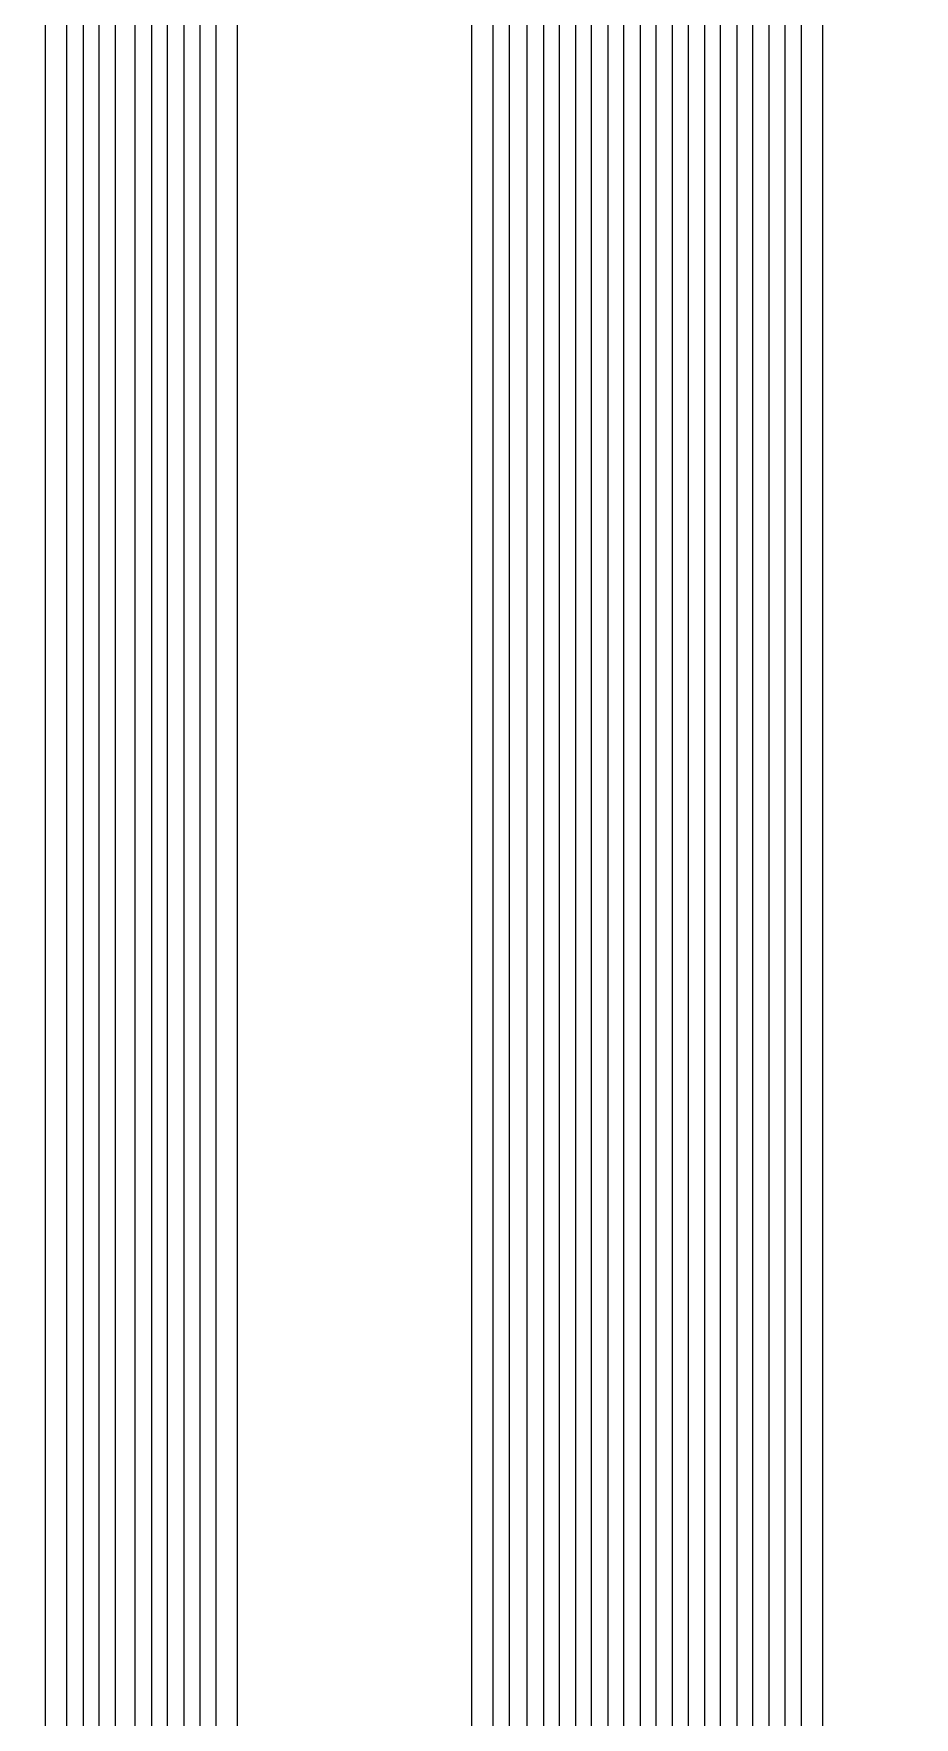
# Model space of a CAD drawing. Extents: x 726 to 4465, y 139 to 737.
# Drawn here: x 3905.23 to 3909.4, y 410.24 to 418.2 of the extents above; entities that cross this region are included whole.
import ezdxf

# ---------------------------------------------------------------- set-up
doc = ezdxf.new("R2010")
doc.units = 0
doc.layers.add('bak_bak_ttr1-bcq6716', color=11, linetype='Continuous')

msp = doc.modelspace()

# ---------------------------------------------------------------- linework, layer by layer
at = {"layer": 'bak_bak_ttr1-bcq6716'}
for points in [[(3905.629, 424.2634, 0.224909), (3905.7295, 424.1175, 0.078007), (3905.7953, 424.0947), (3906.0442, 424.0479, -0.1235), (3906.9219, 423.6434, 0.057994), (3907.1907, 423.4741, -0.023058), (3907.3333, 423.3978, 0.035928), (3907.3903, 423.3689, -0.024505), (3907.3935, 423.3673, -0.015149), (3907.3955, 423.3666, 0.024081), (3907.4359, 423.3526, -0.059425), (3907.4969, 423.3266, 0.080145), (3907.5577, 423.3038, 0.04919), (3907.6662, 423.2931), (3908.4852, 423.2931, -0.40272), (3909.0836, 422.7178), (3909.0836, 422.4361, -0.172209), (3908.7348, 421.4533, 0.17218), (3908.4032, 420.5187), (3908.4032, 393.3689, 0.096194), (3908.7556, 391.5544, 0.017308)], [(3906.9509, 424.2159, 0.198362), (3906.9681, 424.0168, 0.06671), (3907.0361, 423.9871, -0.055596), (3907.06, 423.9773), (3907.1764, 423.9119, 0.128128), (3907.9699, 423.7051), (3908.3765, 423.7051, -0.180248), (3908.9518, 423.4905, 0.048185), (3908.9862, 423.4671, -0.007849), (3909.0077, 423.4546, -0.263406), (3909.3889, 422.776), (3909.3889, 421.9076, -0.10403), (3909.3417, 421.6831, -0.091779), (3909.2493, 421.5472, -0.011209), (3909.2328, 421.5302), (3908.9912, 421.2761, 0.060383), (3908.8571, 421.0917, 0.127812), (3908.708, 420.5179), (3908.708, 393.3694, 0.095971), (3909.0369, 391.6728, -0.031476)], [(3907.417, 424.254, 0.199049), (3907.4924, 424.0721), (3907.5883, 423.9762, 0.125575), (3907.9056, 423.8951, -0.058142), (3907.9143, 423.8941, 0.0564), (3908.2377, 423.8575), (3908.3766, 423.8575, -0.168692), (3909.0161, 423.6355, 0.028011), (3909.0953, 423.5798, -0.260373), (3909.5413, 422.7763), (3909.5413, 421.8485, -0.198945), (3909.3727, 421.4415), (3909.1611, 421.2299, 0.19896), (3908.8604, 420.504), (3908.8623, 393.3221), (3908.8864, 392.9973, 0.074575)], [(3905.5414, 393.1713), (3905.5414, 420.5281, -0.210791), (3905.6491, 420.7729), (3905.6914, 420.8114, -0.124286), (3905.9106, 420.9289, 0.32153), (3906.2364, 421.3132, 0.193155), (3906.1606, 421.6082, -0.159593), (3906.0636, 421.9045), (3906.0636, 422.0899, 0.414218), (3905.6717, 422.4819), (3903.3392, 422.4819, -0.214935), (3901.9427, 423.1113), (3901.8111, 423.2602, 0.139395), (3901.5761, 423.4107, -0.119013), (3901.3369, 423.552, 0.032648), (3901.2822, 423.5988, -0.114622), (3901.1781, 423.7216, 0.024809), (3901.1521, 423.7669, -0.125083), (3901.0864, 423.9622, 0.150038), (3901.0165, 424.0707)], [(3901.2429, 424.0811, 0.215043), (3901.1705, 423.9154, 0.085942), (3901.2163, 423.808, -0.024823), (3901.246, 423.7561, 0.114664), (3901.328, 423.6597, -0.032585), (3901.3901, 423.6065, 0.119056), (3901.5987, 423.4835, -0.137815), (3901.8682, 423.3107), (3901.9998, 423.1618, 0.214933), (3903.3392, 422.5581), (3905.6717, 422.5581, -0.414217), (3906.1398, 422.0899), (3906.1398, 421.9045, 0.159772), (3906.2222, 421.653, -0.204457), (3906.3091, 421.2821, -0.308212), (3905.9288, 420.8549, 0.12411), (3905.7427, 420.7551), (3905.6922, 420.7084, 0.198921), (3905.6176, 420.5281), (3905.6176, 393.1713, 0.046082)], [(3907.4172, 393.0878, -0.011617), (3907.4121, 393.3529, 0.020367), (3907.4091, 393.3898, -0.031194), (3907.4039, 393.4707), (3907.4039, 420.4121, 0.007075), (3907.4126, 421.0216), (3907.4123, 421.219, -0.042342), (3907.4282, 421.3826, 0.095151), (3907.4255, 421.7205), (3907.4161, 421.7679, 0.187725), (3906.9936, 422.4267), (3906.882, 422.5083, 0.085992), (3906.6502, 422.6231, -0.133156), (3906.4016, 422.7765, 0.206274), (3905.6739, 423.0915), (3903.3565, 423.0915, -0.198857), (3902.883, 423.2875), (3902.6018, 423.5687, -0.232876), (3902.484, 423.9147, 0.226821), (3902.4144, 424.0713)], [(3902.6312, 424.0784, 0.240195), (3902.5602, 423.9123, -0.035472), (3902.5598, 423.907, 0.234559), (3902.6557, 423.6226), (3902.9368, 423.3414, 0.198858), (3903.3565, 423.1677), (3905.6739, 423.1677, -0.207187), (3906.4574, 422.8285, 0.133022), (3906.6718, 422.6962, -0.085994), (3906.927, 422.5698), (3907.0426, 422.4851, -0.188984), (3907.4929, 421.7726), (3907.5002, 421.7354, -0.095212), (3907.5031, 421.3685, 0.04287), (3907.4885, 421.2159, 0.011326), (3907.4882, 421.204, -0.017965), (3907.4881, 421.2015, -0.018928), (3907.4883, 421.1987, 0.006327), (3907.4887, 421.1847, -0.014161), (3907.4888, 421.1827), (3907.4888, 421.0216, -0.007069), (3907.4801, 420.4105), (3907.4801, 393.4708, 0.031389)], [(3904.9106, 424.1259, 0.215549), (3905.0236, 424.0168, 0.0266), (3905.2644, 423.9624, -0.009949), (3905.358, 423.9448, 0.051985), (3905.5015, 423.9297), (3905.6771, 423.9297, -0.100483), (3906.3922, 423.7844, -0.069015), (3906.8261, 423.5245, 0.058023), (3907.125, 423.3364, -0.046081), (3907.3781, 423.1852), (3907.4909, 423.1032, -0.063059), (3907.8533, 422.7623, 0.022395), (3907.8778, 422.735, -0.034932), (3907.9117, 422.6954, -0.071838), (3908.1686, 422.2233), (3908.2483, 422.0083, -0.097543), (3908.2876, 421.722, -0.011973), (3908.2879, 421.7131), (3908.2876, 421.4147, -0.086622), (3908.2587, 421.249, 0.086711), (3908.2508, 421.2037), (3908.2508, 393.3683, 0.096172), (3908.614, 391.4972, 0.017311)], [(3908.6308, 391.6659, -0.08851), (3908.327, 393.3689), (3908.327, 420.5187, -0.172228), (3908.6759, 421.5016, 0.17216), (3909.0074, 422.4361), (3909.0074, 422.717, 0.401491), (3908.4852, 423.2169), (3907.6662, 423.2169, -0.049814), (3907.5412, 423.2294, -0.079102), (3907.4589, 423.2606, 0.059866), (3907.4142, 423.2795, -0.02395), (3907.3671, 423.2959, -0.028597), (3907.3633, 423.2977, -0.018785), (3907.3607, 423.2987, -0.03594), (3907.294, 423.3325, 0.023041), (3907.1577, 423.4054, -0.058007), (3906.8739, 423.5842, 0.070008), (3906.4149, 423.8577, 0.052723), (3906.0301, 423.973), (3905.7818, 424.0197, -0.081695), (3905.6899, 424.0525, 0.212509), (3905.5226, 424.0707)], [(3908.8263, 391.5832, -0.096197), (3908.4794, 393.3691), (3908.4794, 420.5185, -0.128874), (3908.6602, 421.2085, -0.045379), (3908.7881, 421.3938), (3909.0823, 421.7094, 0.189795), (3909.1603, 421.9075), (3909.1603, 422.6942, 0.414216), (3908.4852, 423.3693), (3907.6671, 423.3693, -0.049889), (3907.5722, 423.3788, -0.107448), (3907.5227, 423.401, 0.101747), (3907.4807, 423.42, -0.040625), (3907.4236, 423.4377, -0.050169), (3907.4034, 423.4483), (3907.3544, 423.4836), (3907.3315, 423.5065), (3906.8883, 423.7751, -0.032507), (3906.8225, 423.8213), (3906.7474, 423.8814), (3906.5462, 423.9675, -0.096759), (3906.5341, 423.9757), (3906.4886, 424.0212, 0.207042), (3906.3056, 424.0992)], [(3908.9678, 391.6404, -0.096206), (3908.6318, 393.3694), (3908.6318, 420.5179, -0.127851), (3908.7906, 421.129, -0.060335), (3908.9354, 421.3281), (3909.1948, 421.6004, 0.092232), (3909.272, 421.7139, 0.103982), (3909.3127, 421.9076), (3909.3127, 422.776, 0.026298), (3909.3084, 422.8575, 0.241392), (3908.949, 423.4006, -0.047664), (3908.903, 423.432, 0.180701), (3908.3765, 423.6289), (3907.9699, 423.6289, -0.128128), (3907.1392, 423.8453), (3907.023, 423.9107, 0.053348), (3907.015, 423.9139, -0.167194), (3906.8254, 424.0465, -0.030702), (3906.8024, 424.073, 0.064452), (3906.7397, 424.0971, -0.041869), (3906.7337, 424.0991)], [(3908.8104, 392.9917), (3908.7842, 393.3694), (3908.7842, 420.504, -0.198959), (3909.1072, 421.2838), (3909.3188, 421.4953, 0.198944), (3909.4651, 421.8485), (3909.4651, 422.7762, 0.026175), (3909.46, 422.8733, -0.016049), (3909.4599, 422.8756, 0.230116), (3909.0548, 423.5153, -0.027962), (3908.9687, 423.5758, 0.168646), (3908.3766, 423.7813), (3908.2377, 423.7813, -0.055734), (3907.9012, 423.8189, -0.126093), (3907.5467, 423.9121, -0.071308), (3907.5381, 423.9186), (3907.4385, 424.0182, 0.20904), (3907.2466, 424.0932, -0.042595), (3907.2402, 424.0935)], [(3903.4586, 424.0197, 0.223053), (3903.5191, 423.8527), (3903.8388, 423.5329, 0.19891), (3903.9848, 423.4725), (3905.6757, 423.4725, -0.188693), (3906.6099, 423.107, 0.093575), (3906.8485, 422.958, -0.064884), (3907.1082, 422.8156), (3907.2207, 422.7334, -0.165087), (3907.7596, 421.9672, 0.022133), (3907.7743, 421.9243, -0.043826), (3907.8033, 421.8253, -0.028527), (3907.8239, 421.6791, -0.003009), (3907.8251, 421.6654, -0.030012), (3907.8281, 421.6197), (3907.8232, 421.4185, -0.041691), (3907.8223, 421.4123, 0.017026), (3907.8073, 421.3338, -0.017468), (3907.8069, 421.3313, 0.053487), (3907.7933, 421.206, -0.02628), (3907.7931, 421.2021, 0.008479), (3907.7935, 421.1933, -0.017346), (3907.7936, 421.1909), (3907.7932, 393.3311, 0.010763)], [(3908.0258, 393.1469), (3908.0222, 393.3658), (3908.0219, 421.2038, -0.085357), (3908.0428, 421.3248, 0.061915), (3908.0593, 421.457), (3908.0593, 421.734, 0.104294), (3908.0276, 421.9458), (3907.9621, 422.1219, 0.051052), (3907.8184, 422.4243, 0.036083), (3907.7886, 422.4673, -0.017939), (3907.7637, 422.5011, 0.083766), (3907.3564, 422.9179), (3907.2429, 423.0007, 0.064883), (3906.9312, 423.1711, -0.093527), (3906.7648, 423.2752, 0.087319), (3906.2946, 423.5774, 0.099109), (3905.6767, 423.7011), (3904.5357, 423.7011, -0.240408), (3904.3685, 423.7864, -0.073532), (3904.2859, 423.9449, 0.128432), (3904.2136, 424.0076)], [(3908.1746, 393.3683), (3908.1746, 421.2037, -0.086814), (3908.187, 421.2749, 0.086556), (3908.2114, 421.4147), (3908.2115, 421.7247, 0.098317), (3908.1761, 421.9839, 0.011751), (3908.1472, 422.0623), (3908.0971, 422.1968, 0.071898), (3907.8504, 422.6502, 0.035071), (3907.8233, 422.6817, -0.022341), (3907.7943, 422.7141, 0.063013), (3907.446, 423.0416), (3907.3332, 423.1237, 0.046124), (3907.0919, 423.2678, -0.058017), (3906.7781, 423.4653, 0.068979), (3906.3624, 423.7143, -0.026571), (3906.3588, 423.716, -0.019213), (3906.3562, 423.717, 0.0995), (3905.6771, 423.8535), (3905.5014, 423.8535, -0.05202), (3905.3421, 423.8703, 0.009955), (3905.2514, 423.8873, -0.02926), (3904.9782, 423.9506, 0.186755), (3904.842, 423.9301)], [(3901.6722, 423.8953, 0.024059), (3901.6746, 423.8789), (3901.7273, 423.8308, -0.163983), (3901.7627, 423.767, 0.181106), (3901.9469, 423.4647, 0.01663), (3902.1288, 423.327, -0.025048), (3902.2933, 423.1987, 0.06261), (3902.7105, 422.921, -0.027071), (3902.7878, 422.8771, 0.143723), (3903.3557, 422.7105), (3905.6717, 422.7105, -0.414216), (3906.2922, 422.0899), (3906.2922, 421.9927, 0.138263), (3906.375, 421.6994, -0.180374), (3906.4602, 421.2619, -0.062294), (3906.4193, 421.1031, -0.005999), (3906.4142, 421.0916, -0.236094), (3905.9656, 420.707, 0.068395), (3905.8951, 420.6786, 0.144991), (3905.8571, 420.6393, 0.119649), (3905.7882, 420.3557), (3905.7882, 393.2338, 0.027339)], [(3903.0203, 423.8629, 0.218959), (3903.0745, 423.7165), (3903.2442, 423.5469, 0.198775), (3903.7918, 423.3201), (3905.675, 423.3201, -0.099882), (3906.1497, 423.2243, -0.086806), (3906.5065, 422.995, 0.093581), (3906.7929, 422.8161, -0.065585), (3907.0188, 422.6919), (3907.1305, 422.6101, -0.187186), (3907.6404, 421.8133), (3907.6618, 421.7067, -0.050527), (3907.6755, 421.5692, -0.009336), (3907.6739, 421.4852, -0.037941), (3907.6646, 421.404, 0.008078), (3907.6573, 421.362, -0.016489), (3907.6569, 421.3597, 0.050476), (3907.6408, 421.2108, 0.020231), (3907.6407, 421.2017, 0.007932), (3907.6411, 421.1887, -0.014501), (3907.6412, 421.1867), (3907.6407, 393.3283, 0.0107), (3907.6457, 393.0939, 0.002937)], [(3907.722, 393.0988, -0.012577), (3907.7171, 393.3704), (3907.7171, 421.2082, -0.052342), (3907.7322, 421.3466, -0.016237), (3907.7474, 421.4263, 0.015587), (3907.7519, 421.5715), (3907.748, 421.6728, 0.028589), (3907.7285, 421.8106, 0.043755), (3907.7032, 421.8967, -0.022074), (3907.6864, 421.9458, 0.164674), (3907.1757, 422.6718), (3907.0632, 422.7541, 0.064926), (3906.8206, 422.8871, -0.093551), (3906.5582, 423.051, 0.086883), (3906.179, 423.2949, 0.099692), (3905.6757, 423.3963), (3903.9848, 423.3963, -0.198904), (3903.7849, 423.479), (3903.4653, 423.7987, 0.22307), (3903.2981, 423.8589, -0.043955), (3903.2915, 423.8588)], [(3904.0964, 423.8777, 0.239939), (3904.1622, 423.7067, 0.198852), (3904.3593, 423.6249), (3905.6763, 423.6249, -0.188578), (3906.7132, 423.219, 0.093544), (3906.9036, 423.1, -0.064939), (3907.1983, 422.9389), (3907.311, 422.8564, -0.085912), (3907.6929, 422.4617, 0.042123), (3907.7152, 422.4343, -0.054726), (3907.7533, 422.3845, -0.119424), (3907.9768, 421.6807, -0.028422), (3907.9805, 421.6202), (3907.9808, 421.5711, -0.015863), (3907.9756, 421.4087, -0.014473), (3907.9747, 421.3979, -0.040183), (3907.96, 421.3155, 0.069602), (3907.946, 421.1948), (3907.9456, 393.3341, 0.010901), (3907.9505, 393.1087, -0.028673)], [(3905.3801, 393.1708), (3905.3801, 395.457, -0.176164), (3905.389, 395.4815), (3905.389, 420.5344, -0.20628), (3905.5456, 420.8849), (3905.6504, 420.981, -0.153216), (3905.8433, 421.0711, 0.338092), (3906.0824, 421.3117), (3906.0853, 421.333, 0.232607), (3906.0122, 421.5471, -0.198875), (3905.9112, 421.7912), (3905.9112, 422.0899, 0.414222), (3905.6717, 422.3295), (3903.105, 422.3295, -0.198891), (3902.0888, 422.7505), (3902.0073, 422.8318, -0.031337), (3901.8286, 423.01), (3901.7511, 423.0977, 0.122359), (3901.4857, 423.2804, -0.102676), (3901.2304, 423.4425, 0.032524), (3901.1912, 423.4765, -0.114023), (3901.0428, 423.6508), (3900.9946, 423.7351, 0.225661), (3900.886, 423.7325)], [(3905.712, 393.2335), (3905.712, 420.3557, -0.119772), (3905.7895, 420.6745, -0.144919), (3905.8576, 420.7449, -0.068376), (3905.9474, 420.781, 0.31799), (3906.3878, 421.293, 0.171756), (3906.3099, 421.6597, -0.138199), (3906.216, 421.9926), (3906.216, 422.0899, 0.414217), (3905.6717, 422.6343), (3903.3557, 422.6343, -0.143737), (3902.7465, 422.8131, 0.02713), (3902.6763, 422.8529, -0.062599), (3902.2434, 423.1411, 0.025059), (3902.0848, 423.2648, -0.016626), (3901.8989, 423.4055, -0.018291), (3901.8969, 423.4073, -0.029361), (3901.8933, 423.4098, -0.157968), (3901.6977, 423.7099, 0.204576), (3901.562, 423.7212, -0.097437), (3901.4946, 423.7079)], [(3907.5695, 393.0927, -0.012538), (3907.5647, 393.3712), (3907.5647, 421.2144, -0.049219), (3907.5821, 421.3745, -0.008045), (3907.5898, 421.4187, 0.037896), (3907.5978, 421.4884, 0.009585), (3907.5993, 421.5717, 0.049566), (3907.5871, 421.6916), (3907.5657, 421.7982, 0.187186), (3907.0855, 422.5486), (3906.9722, 422.6315, 0.06517), (3906.7651, 422.7451, -0.093583), (3906.4547, 422.9391, 0.187669), (3905.675, 423.2439), (3903.7918, 423.2439, -0.19878), (3903.1903, 423.493), (3903.0206, 423.6626, 0.235118), (3902.8625, 423.7151, -0.025002), (3902.8449, 423.7143)], [(3907.8744, 393.1054, -0.012591), (3907.8695, 393.3697), (3907.8695, 421.2059, -0.063595), (3907.8864, 421.3352, 0.044624), (3907.8996, 421.4134, 0.015562), (3907.9046, 421.5679, -0.029419), (3907.9043, 421.5723), (3907.9003, 421.6856, -0.030892), (3907.8996, 421.6902, 0.116955), (3907.688, 422.3452, 0.054459), (3907.6601, 422.3816, -0.042171), (3907.6297, 422.419, 0.085689), (3907.2661, 422.7948), (3907.1534, 422.8773, 0.065015), (3906.8757, 423.0292, -0.093511), (3906.6614, 423.1632, 0.086826), (3906.2383, 423.4356, 0.099642), (3905.6763, 423.5487), (3904.3592, 423.5487, -0.207093), (3904.1003, 423.6608, 0.217438), (3903.9434, 423.7195, -0.034434), (3903.9191, 423.7178)], [(3906.8644, 421.684, 0.063815), (3906.7702, 422.0003, -0.056389), (3906.6803, 422.2858, 0.036029), (3906.6419, 422.4285, -0.66254), (3906.7113, 422.4913, -0.049048), (3906.8218, 422.426), (3906.9356, 422.3427, -0.18978), (3907.3181, 421.7379), (3907.3254, 421.7006, -0.095228), (3907.328, 421.4008, 0.041959), (3907.3105, 421.2218, 0.00501), (3907.3102, 421.2134, 0.003486), (3907.3102, 421.1992), (3907.3082, 420.7064), (3907.3021, 420.7064), (3907.3021, 393.4707, 0.031145), (3907.3079, 393.3773, -0.018841), (3907.3102, 393.3509, 0.011385), (3907.3153, 393.0864)], [(3906.1951, 393.4509), (3906.1951, 420.254), (3906.3148, 420.3737, -0.028444), (3906.471, 420.5126), (3906.471, 420.5129, 0.124641), (3906.787, 420.9284, 0.00447), (3906.7936, 420.9434), (3906.7936, 420.9436, 0.007172), (3906.7984, 420.9551, 0.019146), (3906.8256, 421.032, -0.014516), (3906.8268, 421.0353, 0.014793), (3906.8296, 421.043, 0.074683), (3906.8652, 421.2106, -0.014833), (3906.8677, 421.2347), (3906.8797, 421.4105, 0.052941), (3906.8642, 421.684), (3906.8644, 421.684)], [(3908.9622, 393.3702), (3908.9622, 420.504, -0.19894), (3909.2332, 421.1578), (3909.4448, 421.3691, 0.198886)], [(3905.5114, 421.0906), (3905.5252, 421.0768, -0.467661), (3905.5185, 420.9988), (3905.4769, 420.9601, 0.209998), (3905.2868, 420.5278), (3905.2868, 395.5447, -0.149087), (3905.2782, 395.5163), (3905.2782, 393.1701, 0.05776)], [(3905.4652, 420.5283), (3905.4652, 395.4659, -0.176164)], [(3908.5556, 420.5185), (3908.5556, 393.3691, 0.096185)], [(3905.8647, 393.4499), (3905.8647, 420.2524, -0.169228)], [(3905.9409, 420.2524), (3905.9409, 393.4504, 0.014348)], [(3906.0171, 393.4507), (3906.0191, 420.2884, -0.018396)], [(3906.0933, 420.252), (3906.0933, 393.4512, 0.014599)]]:
    msp.add_lwpolyline(points, format="xyb", dxfattribs=at)
msp.add_lwpolyline([(3908.0984, 421.203), (3908.0986, 393.3152)], dxfattribs=at)

doc.saveas('drawing.dxf')
